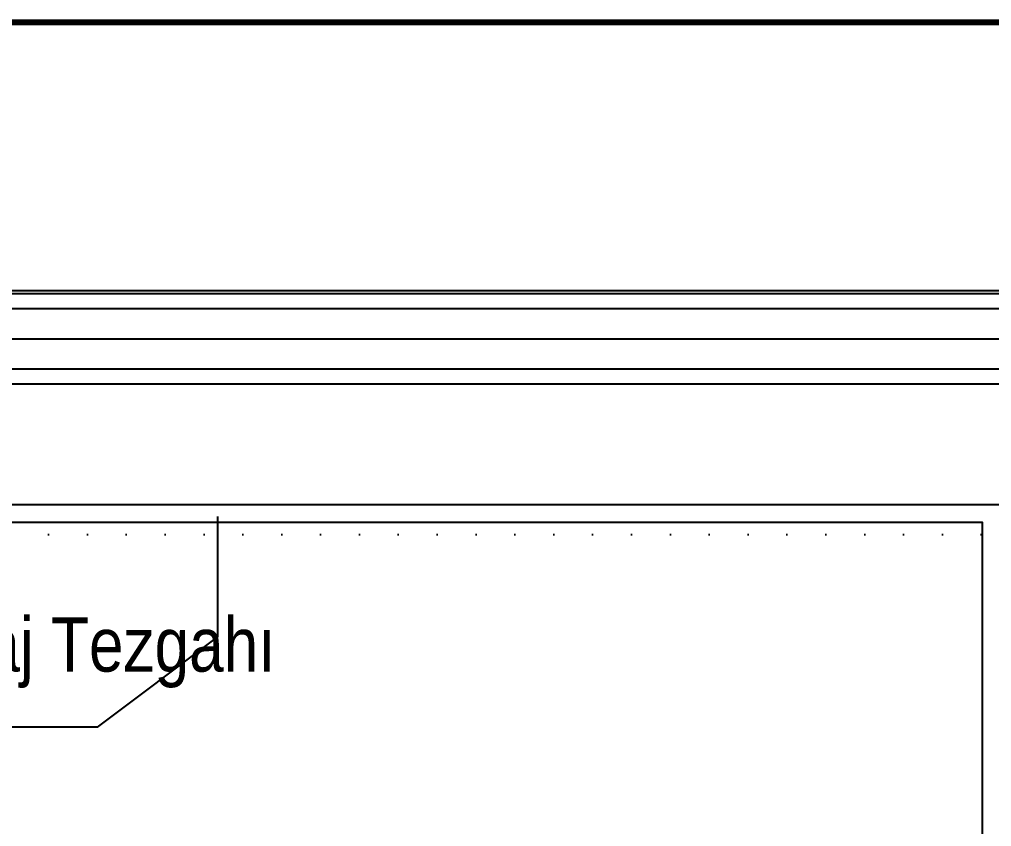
# Model space of a CAD drawing. Header units: inches. Extents: x 21 to 32698, y 13 to 3712.
# Drawn here: x 17693.9 to 17855.2, y 2508.6 to 2642.6 of the extents above; entities that cross this region are included whole.
import ezdxf

# ---------------------------------------------------------------- set-up
doc = ezdxf.new("R2010")
doc.units = ezdxf.units.IN
doc.header["$MEASUREMENT"] = 0
doc.linetypes.add('ACAD_ISO03W100', pattern=[30, 12, -18])
doc.linetypes.add('DOT', pattern=[6.35, 0, -6.35])
for name, color, linetype, lineweight in [('Z_MİM_-KM-BEAM-RAY', 8, 'DOT', 25), ('Z_MİM_-KM-CERAMIC-09', 8, 'Continuous', 25), ('Z_MİM_-KM-IZO-THERMAL', 8, 'Continuous', 25), ('Z_MİM_-KM-IZO-THERMAL-ROCKWOOL', 8, 'BATTING', 25), ('Z_MİM_-KM-PAINT', 8, 'Continuous', 25), ('Z_MİM_-KM-ROOF-RAY', 8, 'DOT', 25), ('Z_MİM_-KM-TEXT-DETL', 8, 'Continuous', 25), ('Z_MİM_-KM-VITRF', 8, 'Continuous', 25), ('Z_MİM_-KM-WALL', 8, 'Continuous', 25), ('Z_MİM_-KM-WALL-PLASTER', 8, 'Continuous', 25)]:
    doc.layers.add(name, color=color, linetype=linetype, lineweight=lineweight)
doc.styles.add('-KM-OLCU', font='ARIALN.TTF')
doc.linetypes.add('BATTING', pattern='A,0.00254,-2.54,[134,ltypeshp.shx,S=2.54,R=0,X=-2.54,Y=0],-5.08,[134,ltypeshp.shx,S=2.54,R=180,X=2.54,Y=0],-2.54', length=10.16254)

# ---------------------------------------------------------------- blocks, each defined once
blk = doc.blocks.new('-KM_Kiriş İzi-2K')
at = {"layer": 'Z_MİM_-KM-BEAM-RAY'}
for p, q in [((1980, 1600), (2680, 1600)), ((1980, 1575), (2680, 1575))]:
    blk.add_line(p, q, dxfattribs=at)

msp = doc.modelspace()

# ---------------------------------------------------------------- linework, layer by layer
at = {"layer": 'Z_MİM_-KM-CERAMIC-09'}
msp.add_lwpolyline([(17304.72, 2145.08), (17398.71, 2145.08), (17398.71, 2398.88), (17419.71, 2398.88), (17419.71, 2230.08), (17523.71, 2230.08), (17523.71, 2398.88), (17544.71, 2398.88), (17544.71, 2267.58), (17683.71, 2267.58), (17683.71, 2400.08), (17853.71, 2400.08), (17853.71, 2559.08), (17314.71, 2559.08), (17314.71, 2429.08), (17304.72, 2429.08)], close=True, dxfattribs=at)
at = {"layer": 'Z_MİM_-KM-IZO-THERMAL'}
msp.add_lwpolyline([(18844.21, 969.58), (17329.21, 969.58), (17329.21, 999.58), (16654.21, 999.58), (16654.21, 969.58), (15319.21, 969.58), (15319.21, 1624.58), (15029.21, 1624.58), (15029.21, 2594.58), (18844.21, 2594.58)], close=True, dxfattribs=at)
at = {"layer": 'Z_MİM_-KM-IZO-THERMAL-ROCKWOOL', "ltscale": 0.45}
msp.add_lwpolyline([(18839.21, 974.58), (17334.21, 974.58), (17334.21, 1004.58), (16649.21, 1004.58), (16649.21, 974.58), (15324.21, 974.58), (15324.21, 1629.58), (15034.21, 1629.58), (15034.21, 2589.58), (18839.21, 2589.58)], close=True, dxfattribs=at)
at = {"layer": 'Z_MİM_-KM-PAINT'}
msp.add_lwpolyline([(18847.21, 966.58), (17326.21, 966.58), (17326.21, 996.58), (16657.21, 996.58), (16657.21, 966.58), (15316.21, 966.58), (15316.21, 1621.58), (15026.21, 1621.58), (15026.21, 2597.58), (18847.21, 2597.58)], close=True, dxfattribs=at)
at = {"layer": 'Z_MİM_-KM-ROOF-RAY', "linetype": 'ACAD_ISO03W100', "const_width": 1}
msp.add_lwpolyline([(18891.71, 922.08), (15271.71, 922.08), (15271.71, 1577.08), (14981.71, 1577.08), (14981.71, 2642.08), (18891.71, 2642.08)], close=True, dxfattribs=at)
at = {"layer": 'Z_MİM_-KM-VITRF', "ltscale": 0.5}
msp.add_lwpolyline([(17726.76, 2560.08), (17726.76, 2540.08), (17706.76, 2525.08), (17596.76, 2525.08)], dxfattribs=at)
at = {"layer": 'Z_MİM_-KM-WALL'}
msp.add_lwpolyline([(18831.71, 982.08), (17341.71, 982.08), (17341.71, 1012.08), (16641.71, 1012.08), (16641.71, 982.08), (15331.71, 982.08), (15331.71, 1637.08), (15041.71, 1637.08), (15041.71, 2582.08), (18831.71, 2582.08)], close=True, dxfattribs=at)
msp.add_lwpolyline([(17311.71, 2562.08), (17856.71, 2562.08)], dxfattribs=at)
at = {"layer": 'Z_MİM_-KM-WALL-PLASTER'}
for points in [[(18846.71, 967.08), (17326.71, 967.08), (17326.71, 997.08), (16656.71, 997.08), (16656.71, 967.08), (15316.71, 967.08), (15316.71, 1622.08), (15026.71, 1622.08), (15026.71, 2597.08), (18846.71, 2597.08)], [(18834.21, 979.58), (17339.21, 979.58), (17339.21, 1009.58), (16644.21, 1009.58), (16644.21, 979.58), (15329.21, 979.58), (15329.21, 1634.58), (15039.21, 1634.58), (15039.21, 2584.58), (18834.21, 2584.58)]]:
    msp.add_lwpolyline(points, close=True, dxfattribs=at)

# ---------------------------------------------------------------- block references
at = {"layer": 'Z_MİM_-KM-BEAM-RAY'}
msp.add_blockref('-KM_Kiriş İzi-2K', (15331.71, 982.08), dxfattribs=at)

# ---------------------------------------------------------------- texts
at = {"layer": 'Z_MİM_-KM-TEXT-DETL', "color": 7, "insert": (17663.6, 2543.33), "char_height": 9, "attachment_point": 1, "style": '-KM-OLCU'}
msp.add_mtext_dynamic_manual_height_columns('Makyaj Tezgahı', width=84.3105, gutter_width=12.5, heights=[0], dxfattribs=at)

doc.saveas('drawing.dxf')
